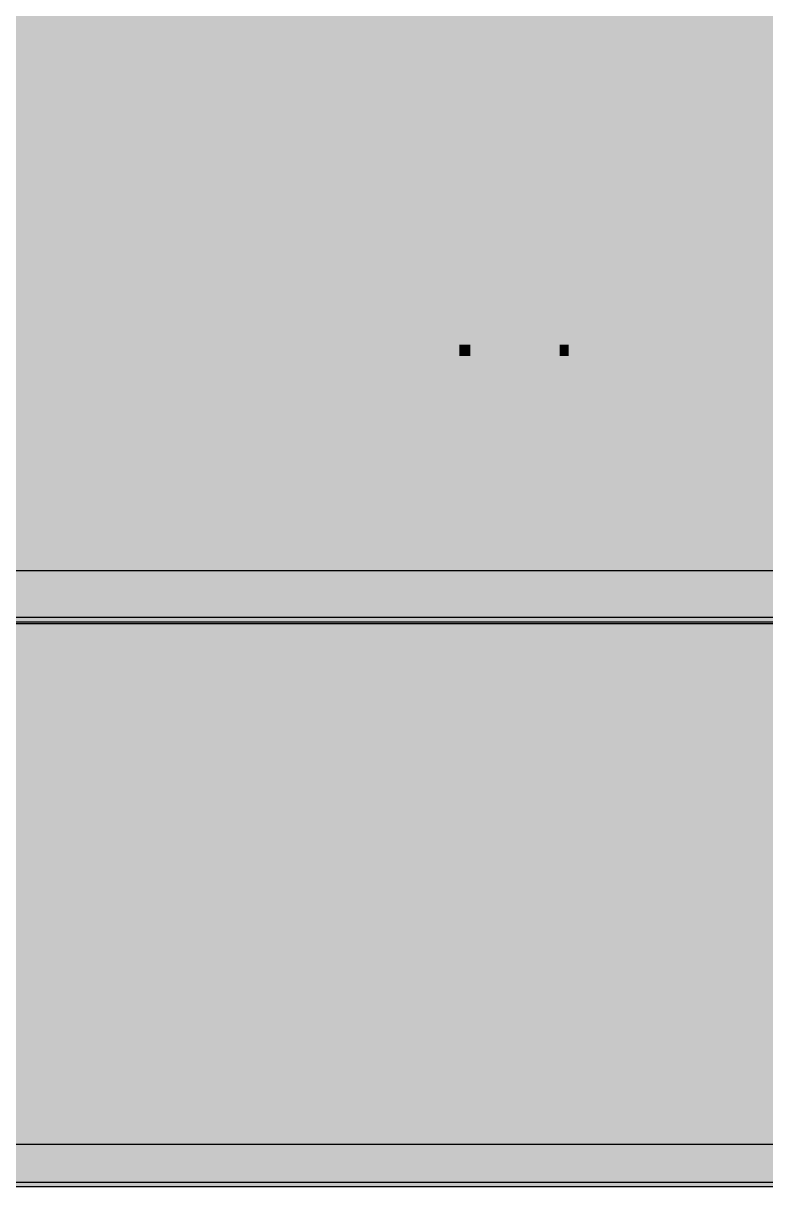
# Model space of a CAD drawing. Header units: millimetres. Extents: x 0 to 966, y -664 to 90.
# Drawn here: x 327.11 to 356.47, y -260 to -214.03 of the extents above; entities that cross this region are included whole.
import ezdxf

# ---------------------------------------------------------------- set-up
doc = ezdxf.new("R2010")
doc.units = ezdxf.units.MM
for name, color, linetype in [('HDL_BODY', 7, 'Continuous'), ('HDL_DETAIL', 7, 'Continuous'), ('HDL_PRINT', 7, 'Continuous')]:
    doc.layers.add(name, color=color, linetype=linetype)

# ---------------------------------------------------------------- blocks, each defined once
blk = doc.blocks.new('M_R8.10.1_FRONT')
at = {"layer": 'HDL_BODY', "true_color": 0x202126}
blk.add_hatch(color=250, dxfattribs=at).paths.add_polyline_path([(0, 0), (144, 0), (144, 90), (0, 90)])
at = {"layer": 'HDL_BODY', "true_color": 0x2a2a30}
blk.add_hatch(color=250, dxfattribs=at).paths.add_polyline_path([(0.4, 20.52), (143.6, 20.52), (143.6, 68.31), (0.4, 68.31)])
at = {"layer": 'HDL_BODY', "true_color": 0x23242a}
blk.add_hatch(color=250, dxfattribs=at).paths.add_polyline_path([(0.4, 0.5), (143.6, 0.5), (143.6, 19.8), (0.4, 19.8)])
at = {"layer": 'HDL_PRINT', "true_color": 0xdee1e9}
for points in [[(89.768, 32.825), (90.298, 34.942), (90.562, 34.942), (90.033, 32.825), (89.768, 32.825)], [(87.652, 32.825), (87.652, 34.853), (88.182, 34.853), (88.622, 33.531), (88.976, 34.853), (89.592, 34.853), (89.592, 32.825), (89.152, 32.825), (89.152, 34.412), (88.798, 32.825), (88.357, 32.825), (88.006, 34.412), (88.006, 32.825), (87.652, 32.825)], [(96.03, 32.825), (95.679, 32.825), (95.679, 34.323), (95.622, 34.268), (95.57, 34.219), (95.521, 34.176), (95.471, 34.14), (95.42, 34.111), (95.364, 34.088), (95.302, 34.071), (95.231, 34.061), (95.149, 34.058), (95.149, 34.412), (95.211, 34.416), (95.266, 34.427), (95.314, 34.444), (95.358, 34.467), (95.397, 34.493), (95.433, 34.523), (95.467, 34.555), (95.5, 34.588), (95.538, 34.626), (95.576, 34.664), (95.615, 34.702), (95.652, 34.739), (95.69, 34.777), (95.728, 34.815), (95.765, 34.853), (96.03, 34.853), (96.03, 32.825)], [(99.997, 32.825), (99.556, 32.825), (99.556, 34.323), (99.524, 34.268), (99.486, 34.219), (99.443, 34.176), (99.395, 34.14), (99.344, 34.111), (99.289, 34.088), (99.232, 34.071), (99.174, 34.061), (99.116, 34.058), (99.116, 34.412), (99.154, 34.417), (99.192, 34.432), (99.23, 34.453), (99.267, 34.481), (99.305, 34.514), (99.343, 34.55), (99.381, 34.588), (99.439, 34.621), (99.484, 34.655), (99.518, 34.688), (99.546, 34.721), (99.569, 34.754), (99.591, 34.787), (99.616, 34.82), (99.646, 34.853), (99.997, 34.853), (99.997, 32.825)], [(94.354, 33.266), (94.795, 33.266), (94.795, 32.825), (94.354, 32.825), (94.354, 33.266)], [(98.321, 33.266), (98.674, 33.266), (98.674, 32.825), (98.321, 32.825), (98.321, 33.266)], [(88.798, 31.676), (88.976, 31.676), (88.976, 30.618), (88.976, 30.548), (88.976, 30.487), (88.976, 30.433), (88.976, 30.386), (88.976, 30.343), (88.976, 30.303), (88.976, 30.264), (88.943, 30.202), (88.909, 30.149), (88.876, 30.103), (88.843, 30.066), (88.81, 30.037), (88.777, 30.016), (88.744, 30.003), (88.711, 29.999), (88.674, 29.971), (88.63, 29.949), (88.579, 29.934), (88.523, 29.923), (88.464, 29.917), (88.401, 29.914), (88.337, 29.913), (88.271, 29.913), (88.228, 29.913), (88.177, 29.915), (88.122, 29.919), (88.065, 29.929), (88.01, 29.944), (87.96, 29.967), (87.917, 29.999), (87.88, 30.004), (87.842, 30.019), (87.804, 30.041), (87.766, 30.07), (87.728, 30.103), (87.69, 30.14), (87.652, 30.178), (87.652, 30.24), (87.652, 30.296), (87.652, 30.348), (87.652, 30.398), (87.652, 30.448), (87.652, 30.5), (87.652, 30.556), (87.652, 30.618), (87.652, 31.676), (87.83, 31.676), (87.83, 30.618), (87.831, 30.575), (87.832, 30.525), (87.837, 30.47), (87.846, 30.413), (87.862, 30.358), (87.885, 30.307), (87.917, 30.264), (88.006, 30.178), (88.043, 30.145), (88.081, 30.121), (88.118, 30.105), (88.156, 30.095), (88.194, 30.09), (88.233, 30.089), (88.271, 30.088), (88.336, 30.089), (88.4, 30.09), (88.459, 30.093), (88.512, 30.1), (88.557, 30.11), (88.592, 30.126), (88.614, 30.148), (88.622, 30.178), (88.655, 30.214), (88.687, 30.258), (88.717, 30.309), (88.743, 30.365), (88.766, 30.425), (88.783, 30.488), (88.794, 30.553), (88.798, 30.618), (88.798, 31.676)], [(92.149, 30.088), (92.149, 29.913), (91.003, 29.913), (91.003, 29.922), (91.003, 29.949), (91.003, 29.988), (91.003, 30.036), (91.003, 30.088), (91.01, 30.095), (91.029, 30.115), (91.058, 30.144), (91.095, 30.18), (91.136, 30.221), (91.179, 30.264), (91.183, 30.298), (91.195, 30.331), (91.216, 30.364), (91.245, 30.398), (91.282, 30.431), (91.328, 30.464), (91.382, 30.497), (91.443, 30.529), (91.506, 30.591), (91.562, 30.646), (91.61, 30.695), (91.654, 30.739), (91.693, 30.778), (91.73, 30.815), (91.764, 30.85), (91.798, 30.884), (91.834, 30.958), (91.858, 31.01), (91.873, 31.048), (91.881, 31.079), (91.884, 31.11), (91.884, 31.149), (91.884, 31.186), (91.882, 31.223), (91.877, 31.261), (91.868, 31.298), (91.852, 31.336), (91.83, 31.373), (91.798, 31.411), (91.791, 31.448), (91.771, 31.473), (91.742, 31.489), (91.706, 31.497), (91.665, 31.499), (91.622, 31.5), (91.551, 31.5), (91.491, 31.498), (91.443, 31.493), (91.405, 31.483), (91.378, 31.467), (91.362, 31.444), (91.357, 31.411), (91.324, 31.373), (91.3, 31.336), (91.285, 31.298), (91.275, 31.261), (91.27, 31.223), (91.268, 31.186), (91.268, 31.149), (91.003, 31.149), (91.007, 31.21), (91.018, 31.265), (91.036, 31.313), (91.058, 31.357), (91.085, 31.396), (91.115, 31.432), (91.146, 31.466), (91.179, 31.5), (91.216, 31.533), (91.26, 31.565), (91.311, 31.595), (91.367, 31.621), (91.427, 31.644), (91.49, 31.661), (91.555, 31.672), (91.622, 31.676), (91.684, 31.672), (91.738, 31.661), (91.787, 31.644), (91.83, 31.621), (91.869, 31.595), (91.905, 31.565), (91.94, 31.533), (91.973, 31.5), (92.006, 31.466), (92.038, 31.432), (92.068, 31.396), (92.094, 31.357), (92.117, 31.313), (92.134, 31.265), (92.145, 31.21), (92.149, 31.149), (92.148, 31.141), (92.146, 31.122), (92.138, 31.093), (92.123, 31.056), (92.099, 31.014), (92.062, 30.97), (92.056, 30.927), (92.039, 30.886), (92.018, 30.85), (91.996, 30.821), (91.98, 30.801), (91.973, 30.794), (91.94, 30.761), (91.905, 30.726), (91.869, 30.69), (91.83, 30.651), (91.787, 30.608), (91.738, 30.559), (91.684, 30.505), (91.622, 30.443), (91.556, 30.405), (91.507, 30.368), (91.47, 30.335), (91.441, 30.306), (91.416, 30.284), (91.39, 30.269), (91.357, 30.264), (91.351, 30.227), (91.334, 30.2), (91.312, 30.177), (91.291, 30.154), (91.274, 30.126), (91.268, 30.088), (92.149, 30.088)], [(92.327, 30.353), (92.592, 30.353), (92.597, 30.315), (92.609, 30.277), (92.626, 30.24), (92.645, 30.202), (92.661, 30.164), (92.674, 30.126), (92.679, 30.088), (92.723, 30.088), (92.767, 30.088), (92.811, 30.088), (92.855, 30.088), (92.899, 30.088), (92.943, 30.088), (92.982, 30.089), (93.019, 30.09), (93.057, 30.095), (93.095, 30.105), (93.132, 30.121), (93.17, 30.145), (93.208, 30.178), (93.241, 30.215), (93.265, 30.252), (93.281, 30.29), (93.291, 30.328), (93.296, 30.366), (93.297, 30.404), (93.298, 30.443), (93.297, 30.513), (93.296, 30.574), (93.291, 30.627), (93.281, 30.674), (93.265, 30.716), (93.241, 30.756), (93.208, 30.794), (93.17, 30.827), (93.132, 30.851), (93.095, 30.867), (93.057, 30.876), (93.019, 30.881), (92.982, 30.883), (92.943, 30.884), (92.899, 30.883), (92.858, 30.88), (92.822, 30.872), (92.794, 30.857), (92.775, 30.832), (92.768, 30.794), (92.724, 30.794), (92.683, 30.791), (92.647, 30.783), (92.618, 30.768), (92.599, 30.742), (92.592, 30.705), (92.414, 30.705), (92.592, 31.676), (93.473, 31.676), (93.473, 31.411), (92.768, 31.411), (92.679, 30.97), (92.717, 31.003), (92.754, 31.027), (92.792, 31.043), (92.83, 31.052), (92.867, 31.057), (92.905, 31.059), (92.943, 31.059), (93.009, 31.055), (93.074, 31.044), (93.137, 31.026), (93.197, 31.004), (93.253, 30.977), (93.303, 30.947), (93.347, 30.916), (93.384, 30.884), (93.417, 30.85), (93.449, 30.815), (93.479, 30.778), (93.505, 30.739), (93.527, 30.695), (93.545, 30.646), (93.556, 30.591), (93.559, 30.529), (93.556, 30.463), (93.545, 30.399), (93.527, 30.336), (93.505, 30.276), (93.479, 30.221), (93.449, 30.17), (93.417, 30.126), (93.384, 30.088), (93.352, 30.036), (93.314, 29.995), (93.27, 29.965), (93.223, 29.943), (93.171, 29.928), (93.116, 29.919), (93.06, 29.915), (93.002, 29.913), (92.943, 29.913), (92.878, 29.913), (92.813, 29.914), (92.75, 29.917), (92.691, 29.923), (92.635, 29.934), (92.585, 29.949), (92.54, 29.971), (92.503, 29.999), (92.473, 30.033), (92.45, 30.067), (92.431, 30.104), (92.414, 30.144), (92.397, 30.188), (92.379, 30.236), (92.356, 30.291), (92.327, 30.353)], [(95.765, 29.913), (95.059, 31.676), (95.324, 31.676), (95.765, 30.353), (95.77, 30.315), (95.783, 30.277), (95.8, 30.24), (95.819, 30.202), (95.836, 30.164), (95.849, 30.126), (95.854, 30.088), (95.859, 30.126), (95.871, 30.164), (95.888, 30.202), (95.906, 30.24), (95.923, 30.277), (95.936, 30.315), (95.94, 30.353), (96.47, 31.676), (96.646, 31.676), (95.94, 29.913), (95.765, 29.913)], [(89.417, 29.913), (89.417, 30.794), (89.503, 30.794), (89.503, 30.705), (89.537, 30.738), (89.571, 30.77), (89.608, 30.801), (89.648, 30.828), (89.691, 30.851), (89.74, 30.868), (89.795, 30.879), (89.857, 30.884), (89.864, 30.877), (89.883, 30.86), (89.913, 30.839), (89.949, 30.817), (89.99, 30.801), (90.033, 30.794), (90.122, 30.705), (90.122, 30.618), (90.122, 30.608), (90.122, 30.581), (90.122, 30.542), (90.122, 30.494), (90.122, 30.443), (90.122, 29.913), (90.033, 29.913), (90.033, 30.443), (90.032, 30.486), (90.03, 30.527), (90.022, 30.563), (90.007, 30.592), (89.983, 30.611), (89.946, 30.618), (89.946, 30.705), (89.902, 30.705), (89.871, 30.705), (89.844, 30.705), (89.812, 30.705), (89.768, 30.705), (89.761, 30.704), (89.742, 30.702), (89.714, 30.694), (89.677, 30.679), (89.636, 30.655), (89.592, 30.618), (89.592, 30.608), (89.592, 30.581), (89.592, 30.542), (89.592, 30.494), (89.592, 30.443), (89.592, 29.913), (89.417, 29.913)], [(96.735, 30.529), (96.735, 30.794), (96.772, 30.827), (96.815, 30.859), (96.863, 30.889), (96.912, 30.916), (96.961, 30.938), (97.009, 30.955), (97.052, 30.966), (97.089, 30.97), (97.132, 30.97), (97.163, 30.97), (97.189, 30.97), (97.221, 30.97), (97.265, 30.97), (97.272, 30.933), (97.291, 30.909), (97.32, 30.894), (97.357, 30.887), (97.397, 30.884), (97.44, 30.884), (97.478, 30.846), (97.506, 30.821), (97.529, 30.805), (97.552, 30.797), (97.579, 30.795), (97.616, 30.794), (97.705, 30.794), (97.712, 30.795), (97.732, 30.797), (97.761, 30.805), (97.797, 30.821), (97.838, 30.846), (97.881, 30.884), (97.89, 30.884), (97.912, 30.889), (97.939, 30.902), (97.961, 30.928), (97.97, 30.97), (97.97, 30.705), (97.963, 30.668), (97.944, 30.644), (97.915, 30.629), (97.878, 30.622), (97.838, 30.619), (97.795, 30.618), (97.788, 30.612), (97.768, 30.595), (97.739, 30.574), (97.702, 30.552), (97.66, 30.536), (97.616, 30.529), (97.53, 30.618), (97.492, 30.619), (97.464, 30.622), (97.441, 30.629), (97.418, 30.644), (97.391, 30.668), (97.354, 30.705), (97.278, 30.705), (97.225, 30.705), (97.187, 30.705), (97.157, 30.705), (97.126, 30.705), (97.089, 30.705), (97.045, 30.705), (97.013, 30.705), (96.986, 30.705), (96.955, 30.705), (96.911, 30.705), (96.904, 30.698), (96.885, 30.679), (96.856, 30.65), (96.82, 30.614), (96.779, 30.573), (96.735, 30.529)], [(87.652, 28.676), (87.916, 28.676), (87.916, 26.912), (87.652, 26.912), (87.652, 28.676)], [(93.298, 26.912), (93.119, 26.912), (93.119, 28.324), (93.082, 28.286), (93.055, 28.258), (93.032, 28.235), (93.009, 28.213), (92.981, 28.185), (92.943, 28.147), (92.905, 28.142), (92.867, 28.13), (92.83, 28.112), (92.792, 28.094), (92.754, 28.076), (92.717, 28.064), (92.679, 28.059), (92.679, 28.236), (92.741, 28.269), (92.795, 28.302), (92.844, 28.335), (92.888, 28.368), (92.928, 28.401), (92.964, 28.434), (92.999, 28.467), (93.033, 28.5), (93.069, 28.538), (93.097, 28.566), (93.119, 28.588), (93.142, 28.611), (93.17, 28.639), (93.208, 28.677), (93.298, 28.677), (93.298, 26.912)], [(91.179, 26.912), (91.622, 27.618), (91.179, 28.236), (91.443, 28.236), (91.708, 27.883), (91.709, 27.873), (91.714, 27.851), (91.728, 27.825), (91.754, 27.803), (91.798, 27.794), (91.798, 27.803), (91.803, 27.825), (91.816, 27.851), (91.842, 27.873), (91.884, 27.883), (92.062, 28.236), (92.327, 28.236), (91.884, 27.618), (92.327, 26.912), (92.062, 26.912), (91.798, 27.353), (91.798, 27.441), (91.443, 26.912), (91.179, 26.912)], [(88.271, 26.912), (88.271, 27.883), (88.446, 27.883), (88.446, 27.706), (88.485, 27.744), (88.522, 27.78), (88.56, 27.813), (88.598, 27.841), (88.635, 27.863), (88.673, 27.877), (88.711, 27.883), (88.763, 27.883), (88.81, 27.883), (88.85, 27.883), (88.877, 27.883), (88.887, 27.883), (88.976, 27.794), (88.983, 27.757), (88.999, 27.729), (89.019, 27.706), (89.04, 27.683), (89.056, 27.655), (89.063, 27.618), (89.063, 27.529), (89.063, 26.912), (88.887, 26.912), (88.887, 27.529), (88.887, 27.618), (88.886, 27.661), (88.881, 27.687), (88.868, 27.7), (88.841, 27.705), (88.798, 27.706), (88.711, 27.706), (88.667, 27.706), (88.636, 27.706), (88.609, 27.706), (88.579, 27.706), (88.536, 27.706), (88.503, 27.668), (88.479, 27.63), (88.463, 27.593), (88.453, 27.555), (88.449, 27.517), (88.447, 27.479), (88.446, 27.441), (88.446, 26.912), (88.271, 26.912)]]:
    blk.add_hatch(color=254, dxfattribs=at).paths.add_polyline_path(points)
h = blk.add_hatch(color=254, dxfattribs=at)
h.paths.add_polyline_path([(90.738, 32.825), (90.738, 34.853), (91.622, 34.853), (91.688, 34.853), (91.752, 34.853), (91.815, 34.853), (91.875, 34.853), (91.93, 34.853), (91.981, 34.853), (92.025, 34.853), (92.062, 34.853), (92.1, 34.815), (92.137, 34.777), (92.175, 34.739), (92.213, 34.702), (92.251, 34.664), (92.289, 34.626), (92.327, 34.588), (92.332, 34.55), (92.344, 34.512), (92.361, 34.474), (92.38, 34.437), (92.397, 34.399), (92.409, 34.361), (92.414, 34.323), (92.41, 34.261), (92.399, 34.206), (92.382, 34.157), (92.359, 34.114), (92.333, 34.074), (92.303, 34.038), (92.271, 34.004), (92.238, 33.972), (92.205, 33.912), (92.17, 33.867), (92.134, 33.832), (92.094, 33.805), (92.051, 33.781), (92.002, 33.759), (91.947, 33.735), (91.884, 33.707), (91.928, 33.7), (91.97, 33.683), (92.007, 33.662), (92.036, 33.64), (92.055, 33.624), (92.062, 33.617), (92.095, 33.585), (92.128, 33.551), (92.161, 33.514), (92.194, 33.475), (92.227, 33.431), (92.26, 33.383), (92.294, 33.328), (92.327, 33.266), (92.592, 32.825), (92.062, 32.825), (91.798, 33.266), (91.764, 33.328), (91.731, 33.383), (91.698, 33.431), (91.665, 33.475), (91.632, 33.514), (91.599, 33.551), (91.566, 33.585), (91.533, 33.617), (91.532, 33.627), (91.527, 33.649), (91.513, 33.675), (91.487, 33.697), (91.443, 33.707), (91.434, 33.707), (91.407, 33.707), (91.368, 33.707), (91.32, 33.707), (91.268, 33.707), (91.179, 33.707), (91.179, 32.825), (90.738, 32.825)])
h.paths.add_polyline_path([(91.179, 34.058), (91.443, 34.058), (91.519, 34.058), (91.592, 34.058), (91.658, 34.058), (91.714, 34.058), (91.759, 34.058), (91.787, 34.058), (91.798, 34.058), (91.834, 34.058), (91.862, 34.061), (91.884, 34.069), (91.907, 34.084), (91.935, 34.11), (91.973, 34.147), (91.973, 34.157), (91.973, 34.184), (91.973, 34.224), (91.973, 34.272), (91.973, 34.323), (91.972, 34.332), (91.967, 34.355), (91.954, 34.381), (91.927, 34.403), (91.884, 34.412), (91.883, 34.455), (91.878, 34.48), (91.865, 34.493), (91.84, 34.498), (91.798, 34.499), (91.759, 34.499), (91.72, 34.499), (91.677, 34.499), (91.63, 34.499), (91.576, 34.499), (91.515, 34.499), (91.443, 34.499), (91.179, 34.499), (91.179, 34.058)])
h = blk.add_hatch(color=254, dxfattribs=at)
h.paths.add_polyline_path([(93.033, 33.972), (92.995, 33.977), (92.958, 33.991), (92.925, 34.013), (92.896, 34.041), (92.874, 34.073), (92.859, 34.109), (92.854, 34.147), (92.818, 34.185), (92.793, 34.213), (92.779, 34.236), (92.771, 34.259), (92.768, 34.286), (92.768, 34.323), (92.768, 34.379), (92.77, 34.429), (92.774, 34.476), (92.783, 34.521), (92.798, 34.566), (92.82, 34.61), (92.85, 34.658), (92.891, 34.708), (92.943, 34.764), (92.977, 34.793), (93.013, 34.815), (93.052, 34.831), (93.098, 34.842), (93.152, 34.848), (93.216, 34.852), (93.293, 34.853), (93.384, 34.853), (93.446, 34.853), (93.502, 34.852), (93.554, 34.848), (93.604, 34.842), (93.654, 34.831), (93.706, 34.815), (93.762, 34.793), (93.824, 34.764), (93.854, 34.702), (93.876, 34.645), (93.892, 34.593), (93.902, 34.543), (93.909, 34.493), (93.912, 34.441), (93.913, 34.385), (93.914, 34.323), (93.914, 34.272), (93.914, 34.224), (93.914, 34.184), (93.914, 34.157), (93.914, 34.147), (93.876, 34.109), (93.838, 34.073), (93.8, 34.041), (93.762, 34.013), (93.725, 33.991), (93.687, 33.977), (93.649, 33.972), (93.719, 33.934), (93.778, 33.897), (93.827, 33.864), (93.865, 33.835), (93.892, 33.813), (93.908, 33.798), (93.914, 33.793), (93.947, 33.751), (93.97, 33.701), (93.986, 33.647), (93.996, 33.59), (94.001, 33.535), (94.003, 33.485), (94.003, 33.442), (94.003, 33.383), (94.001, 33.325), (93.996, 33.268), (93.987, 33.214), (93.972, 33.162), (93.95, 33.114), (93.919, 33.071), (93.878, 33.033), (93.824, 33.001), (93.788, 32.968), (93.744, 32.936), (93.693, 32.906), (93.638, 32.879), (93.578, 32.857), (93.515, 32.84), (93.45, 32.829), (93.384, 32.825), (93.318, 32.829), (93.254, 32.84), (93.191, 32.857), (93.131, 32.879), (93.076, 32.906), (93.025, 32.936), (92.981, 32.968), (92.943, 33.001), (92.888, 33.033), (92.839, 33.071), (92.797, 33.114), (92.761, 33.162), (92.731, 33.214), (92.708, 33.268), (92.692, 33.325), (92.682, 33.383), (92.679, 33.442), (92.683, 33.48), (92.696, 33.518), (92.714, 33.555), (92.733, 33.593), (92.75, 33.631), (92.763, 33.668), (92.768, 33.707), (92.805, 33.744), (92.842, 33.781), (92.88, 33.819), (92.918, 33.857), (92.956, 33.895), (92.994, 33.933), (93.033, 33.972)])
h.paths.add_polyline_path([(93.119, 33.442), (93.119, 33.389), (93.119, 33.341), (93.119, 33.302), (93.119, 33.276), (93.119, 33.266), (93.157, 33.233), (93.195, 33.209), (93.234, 33.193), (93.272, 33.184), (93.309, 33.179), (93.347, 33.177), (93.384, 33.177), (93.422, 33.177), (93.45, 33.18), (93.473, 33.188), (93.495, 33.203), (93.523, 33.228), (93.559, 33.266), (93.597, 33.273), (93.622, 33.292), (93.638, 33.32), (93.645, 33.356), (93.648, 33.398), (93.649, 33.442), (93.649, 33.48), (93.647, 33.518), (93.642, 33.555), (93.632, 33.593), (93.616, 33.631), (93.593, 33.668), (93.559, 33.707), (93.523, 33.743), (93.495, 33.767), (93.473, 33.782), (93.45, 33.79), (93.422, 33.793), (93.384, 33.793), (93.347, 33.788), (93.309, 33.776), (93.272, 33.759), (93.234, 33.741), (93.195, 33.724), (93.157, 33.711), (93.119, 33.707), (93.119, 33.662), (93.119, 33.618), (93.119, 33.574), (93.119, 33.53), (93.119, 33.486), (93.119, 33.442)])
h.paths.add_polyline_path([(93.119, 34.323), (93.119, 34.286), (93.122, 34.259), (93.13, 34.236), (93.145, 34.213), (93.171, 34.185), (93.208, 34.147), (93.215, 34.141), (93.235, 34.124), (93.264, 34.103), (93.3, 34.081), (93.341, 34.065), (93.384, 34.058), (93.391, 34.065), (93.41, 34.081), (93.439, 34.103), (93.476, 34.124), (93.517, 34.141), (93.559, 34.147), (93.559, 34.192), (93.559, 34.223), (93.559, 34.25), (93.559, 34.28), (93.559, 34.323), (93.559, 34.376), (93.559, 34.423), (93.559, 34.463), (93.559, 34.489), (93.559, 34.499), (93.517, 34.536), (93.476, 34.562), (93.439, 34.577), (93.41, 34.585), (93.391, 34.588), (93.384, 34.588), (93.341, 34.588), (93.3, 34.585), (93.264, 34.577), (93.235, 34.562), (93.215, 34.536), (93.208, 34.499), (93.171, 34.492), (93.145, 34.473), (93.13, 34.444), (93.122, 34.408), (93.119, 34.367), (93.119, 34.323)])
h = blk.add_hatch(color=254, dxfattribs=at)
h.paths.add_polyline_path([(97.265, 34.853), (97.33, 34.849), (97.395, 34.838), (97.458, 34.82), (97.517, 34.798), (97.573, 34.771), (97.623, 34.741), (97.668, 34.71), (97.705, 34.677), (97.729, 34.627), (97.753, 34.572), (97.776, 34.512), (97.797, 34.449), (97.817, 34.381), (97.835, 34.309), (97.851, 34.233), (97.863, 34.152), (97.873, 34.067), (97.879, 33.977), (97.881, 33.882), (97.879, 33.766), (97.873, 33.659), (97.863, 33.559), (97.851, 33.467), (97.835, 33.382), (97.817, 33.304), (97.797, 33.232), (97.776, 33.166), (97.753, 33.106), (97.729, 33.051), (97.705, 33.001), (97.668, 32.968), (97.623, 32.936), (97.573, 32.906), (97.517, 32.879), (97.458, 32.857), (97.395, 32.84), (97.33, 32.829), (97.265, 32.825), (97.206, 32.828), (97.147, 32.838), (97.088, 32.854), (97.029, 32.877), (96.97, 32.906), (96.911, 32.941), (96.852, 32.983), (96.794, 33.032), (96.735, 33.087), (96.711, 33.116), (96.687, 33.153), (96.664, 33.199), (96.643, 33.254), (96.623, 33.318), (96.605, 33.39), (96.59, 33.471), (96.577, 33.561), (96.568, 33.659), (96.562, 33.766), (96.559, 33.882), (96.562, 33.977), (96.568, 34.067), (96.579, 34.152), (96.594, 34.233), (96.614, 34.309), (96.637, 34.381), (96.666, 34.449), (96.699, 34.512), (96.736, 34.572), (96.778, 34.627), (96.824, 34.677), (96.861, 34.71), (96.905, 34.741), (96.955, 34.771), (97.011, 34.798), (97.071, 34.82), (97.134, 34.838), (97.199, 34.849), (97.265, 34.853)])
h.paths.add_polyline_path([(97.265, 34.588), (97.227, 34.581), (97.199, 34.565), (97.176, 34.543), (97.153, 34.522), (97.126, 34.505), (97.089, 34.499), (97.089, 34.492), (97.086, 34.473), (97.078, 34.444), (97.063, 34.408), (97.038, 34.367), (97, 34.323), (97, 34.287), (97, 34.242), (97, 34.192), (97, 34.136), (97, 34.076), (97, 34.013), (97, 33.948), (97, 33.882), (97, 33.797), (97, 33.719), (97, 33.647), (97, 33.582), (97, 33.523), (97, 33.47), (97, 33.425), (97, 33.385), (97, 33.352), (97.038, 33.315), (97.063, 33.288), (97.078, 33.265), (97.086, 33.243), (97.089, 33.215), (97.089, 33.177), (97.132, 33.177), (97.163, 33.177), (97.189, 33.177), (97.221, 33.177), (97.265, 33.177), (97.354, 33.177), (97.39, 33.215), (97.415, 33.243), (97.43, 33.265), (97.437, 33.288), (97.44, 33.315), (97.44, 33.352), (97.443, 33.385), (97.452, 33.425), (97.464, 33.47), (97.478, 33.523), (97.492, 33.582), (97.507, 33.647), (97.518, 33.719), (97.527, 33.797), (97.53, 33.882), (97.529, 33.948), (97.528, 34.013), (97.525, 34.076), (97.519, 34.136), (97.508, 34.192), (97.492, 34.242), (97.47, 34.287), (97.44, 34.323), (97.44, 34.367), (97.437, 34.408), (97.43, 34.444), (97.415, 34.473), (97.39, 34.492), (97.354, 34.499), (97.265, 34.588)])
h = blk.add_hatch(color=254, dxfattribs=at)
h.paths.add_polyline_path([(93.824, 30.794), (93.824, 30.86), (93.824, 30.925), (93.824, 30.988), (93.824, 31.048), (93.824, 31.104), (93.824, 31.154), (93.824, 31.198), (93.824, 31.235), (93.858, 31.297), (93.891, 31.352), (93.925, 31.401), (93.958, 31.444), (93.991, 31.484), (94.024, 31.521), (94.057, 31.556), (94.089, 31.589), (94.127, 31.621), (94.165, 31.644), (94.203, 31.66), (94.24, 31.669), (94.278, 31.674), (94.316, 31.675), (94.354, 31.676), (94.392, 31.675), (94.43, 31.674), (94.468, 31.669), (94.505, 31.66), (94.543, 31.644), (94.581, 31.621), (94.619, 31.589), (94.652, 31.584), (94.678, 31.569), (94.698, 31.547), (94.717, 31.518), (94.738, 31.485), (94.762, 31.449), (94.795, 31.411), (94.8, 31.405), (94.812, 31.389), (94.83, 31.363), (94.849, 31.325), (94.866, 31.277), (94.879, 31.218), (94.884, 31.149), (94.917, 31.11), (94.941, 31.07), (94.956, 31.027), (94.966, 30.979), (94.971, 30.926), (94.973, 30.864), (94.973, 30.794), (94.97, 30.709), (94.962, 30.631), (94.95, 30.559), (94.936, 30.493), (94.921, 30.435), (94.907, 30.382), (94.895, 30.336), (94.887, 30.297), (94.884, 30.264), (94.851, 30.227), (94.825, 30.189), (94.804, 30.152), (94.786, 30.114), (94.765, 30.076), (94.74, 30.037), (94.708, 29.999), (94.67, 29.967), (94.63, 29.944), (94.587, 29.929), (94.539, 29.919), (94.486, 29.915), (94.424, 29.913), (94.354, 29.913), (94.292, 29.913), (94.237, 29.915), (94.189, 29.922), (94.145, 29.935), (94.106, 29.956), (94.07, 29.987), (94.036, 30.03), (94.003, 30.088), (93.959, 30.117), (93.922, 30.154), (93.893, 30.199), (93.87, 30.251), (93.853, 30.311), (93.841, 30.377), (93.833, 30.449), (93.828, 30.528), (93.825, 30.612), (93.824, 30.701), (93.824, 30.794)])
h.paths.add_polyline_path([(94.003, 30.794), (94.006, 30.683), (94.014, 30.585), (94.025, 30.497), (94.039, 30.421), (94.053, 30.355), (94.067, 30.298), (94.078, 30.25), (94.086, 30.21), (94.089, 30.178), (94.127, 30.145), (94.165, 30.121), (94.203, 30.105), (94.24, 30.095), (94.278, 30.09), (94.316, 30.089), (94.354, 30.088), (94.392, 30.089), (94.43, 30.09), (94.468, 30.095), (94.505, 30.105), (94.543, 30.121), (94.581, 30.145), (94.619, 30.178), (94.643, 30.206), (94.663, 30.241), (94.678, 30.283), (94.689, 30.331), (94.697, 30.387), (94.703, 30.45), (94.706, 30.522), (94.708, 30.603), (94.708, 30.694), (94.708, 30.794), (94.708, 30.879), (94.707, 30.958), (94.705, 31.03), (94.7, 31.095), (94.693, 31.154), (94.682, 31.206), (94.666, 31.252), (94.646, 31.291), (94.619, 31.324), (94.581, 31.361), (94.543, 31.397), (94.505, 31.43), (94.468, 31.458), (94.43, 31.48), (94.392, 31.495), (94.354, 31.5), (94.316, 31.495), (94.278, 31.48), (94.24, 31.458), (94.203, 31.43), (94.165, 31.397), (94.127, 31.361), (94.089, 31.324), (94.086, 31.291), (94.078, 31.252), (94.067, 31.206), (94.053, 31.154), (94.039, 31.095), (94.025, 31.03), (94.014, 30.958), (94.006, 30.879), (94.003, 30.794)])
h = blk.add_hatch(color=254, dxfattribs=at)
h.paths.add_polyline_path([(90.473, 30.97), (90.473, 31.149), (90.652, 31.149), (90.652, 30.97), (90.473, 30.97)])
h.paths.add_polyline_path([(90.473, 29.913), (90.473, 30.178), (90.652, 30.178), (90.652, 29.913), (90.473, 29.913)])
h = blk.add_hatch(color=254, dxfattribs=at)
h.paths.add_polyline_path([(90.211, 27.883), (90.173, 27.888), (90.137, 27.902), (90.104, 27.924), (90.075, 27.952), (90.053, 27.985), (90.038, 28.021), (90.033, 28.059), (90.026, 28.066), (90.01, 28.085), (89.99, 28.114), (89.969, 28.15), (89.953, 28.192), (89.946, 28.236), (89.95, 28.298), (89.961, 28.353), (89.978, 28.401), (90.001, 28.445), (90.027, 28.484), (90.057, 28.521), (90.089, 28.555), (90.122, 28.588), (90.16, 28.621), (90.2, 28.644), (90.242, 28.66), (90.289, 28.67), (90.342, 28.674), (90.403, 28.676), (90.473, 28.677), (90.544, 28.676), (90.606, 28.674), (90.659, 28.67), (90.707, 28.66), (90.749, 28.644), (90.789, 28.621), (90.827, 28.588), (90.861, 28.555), (90.892, 28.521), (90.922, 28.484), (90.949, 28.445), (90.971, 28.401), (90.988, 28.353), (90.999, 28.298), (91.003, 28.236), (91.003, 28.192), (91, 28.15), (90.992, 28.114), (90.977, 28.085), (90.953, 28.066), (90.917, 28.059), (90.911, 28.021), (90.897, 27.985), (90.874, 27.952), (90.846, 27.924), (90.813, 27.902), (90.776, 27.888), (90.738, 27.883), (90.776, 27.877), (90.815, 27.863), (90.853, 27.841), (90.891, 27.813), (90.928, 27.78), (90.966, 27.744), (91.003, 27.706), (91.008, 27.668), (91.021, 27.63), (91.038, 27.593), (91.057, 27.555), (91.075, 27.517), (91.087, 27.479), (91.092, 27.441), (91.088, 27.379), (91.077, 27.324), (91.059, 27.275), (91.037, 27.232), (91.01, 27.192), (90.981, 27.156), (90.949, 27.122), (90.917, 27.088), (90.879, 27.055), (90.835, 27.024), (90.784, 26.994), (90.728, 26.967), (90.668, 26.944), (90.605, 26.927), (90.54, 26.916), (90.473, 26.912), (90.408, 26.916), (90.343, 26.927), (90.28, 26.944), (90.221, 26.967), (90.165, 26.994), (90.115, 27.024), (90.07, 27.055), (90.033, 27.088), (90, 27.122), (89.969, 27.156), (89.939, 27.192), (89.913, 27.232), (89.89, 27.275), (89.872, 27.324), (89.861, 27.379), (89.857, 27.441), (89.862, 27.479), (89.875, 27.517), (89.892, 27.555), (89.911, 27.593), (89.929, 27.63), (89.941, 27.668), (89.946, 27.706), (89.984, 27.744), (90.021, 27.78), (90.059, 27.813), (90.097, 27.841), (90.135, 27.863), (90.173, 27.877), (90.211, 27.883)])
h.paths.add_polyline_path([(90.122, 27.441), (90.122, 27.398), (90.122, 27.367), (90.122, 27.34), (90.122, 27.309), (90.122, 27.265), (90.16, 27.227), (90.188, 27.199), (90.211, 27.177), (90.234, 27.154), (90.261, 27.126), (90.298, 27.088), (90.342, 27.088), (90.373, 27.088), (90.4, 27.088), (90.43, 27.088), (90.473, 27.088), (90.511, 27.089), (90.55, 27.09), (90.588, 27.095), (90.626, 27.105), (90.663, 27.121), (90.701, 27.144), (90.738, 27.177), (90.771, 27.214), (90.795, 27.252), (90.811, 27.29), (90.82, 27.328), (90.825, 27.366), (90.827, 27.404), (90.827, 27.441), (90.827, 27.479), (90.825, 27.517), (90.82, 27.555), (90.811, 27.593), (90.795, 27.63), (90.771, 27.668), (90.738, 27.706), (90.701, 27.739), (90.663, 27.762), (90.626, 27.778), (90.588, 27.787), (90.55, 27.792), (90.511, 27.794), (90.473, 27.794), (90.436, 27.794), (90.399, 27.792), (90.361, 27.787), (90.323, 27.778), (90.286, 27.762), (90.248, 27.739), (90.211, 27.706), (90.178, 27.668), (90.155, 27.63), (90.139, 27.593), (90.129, 27.555), (90.124, 27.517), (90.122, 27.479), (90.122, 27.441)])
h.paths.add_polyline_path([(90.211, 28.236), (90.212, 28.198), (90.215, 28.17), (90.222, 28.147), (90.237, 28.124), (90.261, 28.096), (90.298, 28.059), (90.305, 28.022), (90.324, 27.997), (90.353, 27.982), (90.389, 27.974), (90.43, 27.971), (90.473, 27.971), (90.517, 27.971), (90.559, 27.974), (90.596, 27.982), (90.625, 27.997), (90.645, 28.022), (90.652, 28.059), (90.688, 28.096), (90.713, 28.124), (90.727, 28.147), (90.735, 28.17), (90.738, 28.198), (90.738, 28.236), (90.738, 28.279), (90.735, 28.32), (90.727, 28.357), (90.713, 28.386), (90.688, 28.405), (90.652, 28.412), (90.645, 28.449), (90.625, 28.474), (90.596, 28.489), (90.559, 28.497), (90.517, 28.5), (90.473, 28.5), (90.43, 28.5), (90.389, 28.497), (90.353, 28.489), (90.324, 28.474), (90.305, 28.449), (90.298, 28.412), (90.261, 28.405), (90.237, 28.386), (90.222, 28.357), (90.215, 28.32), (90.212, 28.279), (90.211, 28.236)])
h = blk.add_hatch(color=254, dxfattribs=at)
h.paths.add_polyline_path([(93.914, 27.794), (93.914, 27.853), (93.914, 27.912), (93.914, 27.971), (93.914, 28.029), (93.914, 28.088), (93.914, 28.147), (93.914, 28.206), (93.914, 28.265), (93.914, 28.324), (93.952, 28.361), (93.99, 28.399), (94.027, 28.437), (94.065, 28.475), (94.103, 28.513), (94.14, 28.551), (94.179, 28.588), (94.189, 28.621), (94.215, 28.644), (94.255, 28.66), (94.302, 28.67), (94.352, 28.674), (94.401, 28.676), (94.443, 28.677), (94.487, 28.677), (94.531, 28.677), (94.575, 28.677), (94.619, 28.677), (94.664, 28.677), (94.708, 28.677), (94.745, 28.639), (94.772, 28.611), (94.795, 28.588), (94.818, 28.566), (94.846, 28.538), (94.884, 28.5), (94.889, 28.462), (94.902, 28.425), (94.919, 28.387), (94.938, 28.349), (94.955, 28.311), (94.968, 28.273), (94.973, 28.236), (94.977, 28.198), (94.987, 28.154), (95, 28.104), (95.016, 28.048), (95.032, 27.988), (95.046, 27.925), (95.056, 27.86), (95.059, 27.794), (95.057, 27.735), (95.049, 27.677), (95.037, 27.618), (95.023, 27.559), (95.009, 27.5), (94.996, 27.441), (94.984, 27.383), (94.976, 27.324), (94.973, 27.265), (94.94, 27.227), (94.914, 27.189), (94.894, 27.151), (94.874, 27.114), (94.853, 27.076), (94.828, 27.038), (94.795, 27), (94.757, 26.967), (94.718, 26.944), (94.675, 26.928), (94.628, 26.919), (94.575, 26.914), (94.514, 26.912), (94.443, 26.912), (94.381, 26.916), (94.325, 26.927), (94.276, 26.944), (94.233, 26.967), (94.193, 26.994), (94.157, 27.024), (94.123, 27.055), (94.089, 27.088), (94.042, 27.142), (94.004, 27.196), (93.974, 27.252), (93.952, 27.311), (93.936, 27.375), (93.925, 27.444), (93.918, 27.519), (93.915, 27.602), (93.914, 27.693), (93.914, 27.794)])
h.paths.add_polyline_path([(94.089, 27.794), (94.092, 27.709), (94.101, 27.631), (94.112, 27.559), (94.126, 27.494), (94.141, 27.435), (94.155, 27.383), (94.167, 27.337), (94.175, 27.298), (94.179, 27.265), (94.216, 27.2), (94.253, 27.153), (94.291, 27.121), (94.329, 27.102), (94.367, 27.093), (94.405, 27.089), (94.443, 27.088), (94.481, 27.089), (94.518, 27.093), (94.556, 27.102), (94.594, 27.121), (94.632, 27.153), (94.67, 27.2), (94.708, 27.265), (94.734, 27.298), (94.754, 27.337), (94.769, 27.383), (94.78, 27.435), (94.787, 27.494), (94.791, 27.559), (94.794, 27.631), (94.794, 27.709), (94.795, 27.794), (94.795, 27.873), (94.794, 27.952), (94.792, 28.028), (94.789, 28.101), (94.784, 28.169), (94.776, 28.233), (94.765, 28.29), (94.75, 28.339), (94.732, 28.38), (94.708, 28.412), (94.67, 28.445), (94.632, 28.468), (94.594, 28.484), (94.556, 28.493), (94.518, 28.498), (94.481, 28.5), (94.443, 28.5), (94.405, 28.5), (94.367, 28.498), (94.329, 28.493), (94.291, 28.484), (94.253, 28.468), (94.216, 28.445), (94.179, 28.412), (94.175, 28.376), (94.167, 28.329), (94.155, 28.271), (94.141, 28.205), (94.126, 28.132), (94.112, 28.052), (94.101, 27.969), (94.092, 27.882), (94.089, 27.794)])
h = blk.add_hatch(color=254, dxfattribs=at)
h.paths.add_polyline_path([(95.149, 26.912), (95.765, 28.677), (96.03, 28.677), (96.735, 26.912), (96.47, 26.912), (96.295, 27.441), (95.589, 27.441), (95.414, 26.912), (95.149, 26.912)])
h.paths.add_polyline_path([(95.679, 27.618), (96.205, 27.618), (96.03, 28.147), (96.025, 28.218), (96.012, 28.279), (95.995, 28.332), (95.976, 28.38), (95.958, 28.422), (95.945, 28.462), (95.94, 28.5), (95.936, 28.462), (95.923, 28.422), (95.906, 28.38), (95.888, 28.332), (95.871, 28.279), (95.859, 28.218), (95.854, 28.147), (95.679, 27.618)])
h = blk.add_hatch(color=254, dxfattribs=at)
h.paths.add_polyline_path([(89.327, 27.971), (89.327, 28.236), (89.592, 28.236), (89.592, 27.971), (89.327, 27.971)])
h.paths.add_polyline_path([(89.327, 26.912), (89.327, 27.177), (89.592, 27.177), (89.592, 26.912), (89.327, 26.912)])
at = {"layer": 'HDL_DETAIL', "color": 251, "true_color": 0x52555c}
for points in [[(0, 90), (144, 90), (144, 0), (0, 0), (0, 90)], [(0, 67.766), (144, 67.766), (144, 22.235), (0, 22.235), (0, 67.766)], [(78.042, 0), (78.042, 0)], [(78.042, 0), (78.042, 0)], [(78.042, 0), (78.042, 0)], [(78.042, 0), (78.042, 0)], [(78.042, 0), (78.042, 0)], [(78.042, 0), (78.042, 0)], [(78.042, 0), (78.042, 0)], [(78.042, 0), (78.042, 0)], [(78.042, 0), (78.042, 0)], [(78.042, 0), (78.042, 0)], [(78.042, 0), (78.042, 0)], [(78.042, 0), (78.042, 0)], [(78.042, 0), (78.042, 0)], [(78.042, 0), (78.042, 0)], [(78.042, 0), (78.042, 0)], [(78.042, 0), (78.042, 0)], [(78.042, 0), (78.042, 0)], [(78.042, 0), (78.042, 0)], [(78.042, 0), (78.042, 0)], [(78.042, 0), (78.042, 0)], [(78.042, 0), (78.042, 0)]]:
    blk.add_lwpolyline(points, close=True, dxfattribs=at)
for points in [[(0.264, 24.353), (143.032, 24.353)], [(0.264, 24.353), (143.032, 24.353)], [(0.264, 24.353), (143.032, 24.353)], [(0.264, 24.353), (143.032, 24.353)], [(0.264, 24.353), (143.032, 24.353)], [(0.264, 24.353), (143.032, 24.353)], [(0.264, 24.353), (143.032, 24.353)], [(0.264, 24.353), (143.032, 24.353)], [(0.264, 24.353), (143.032, 24.353)], [(0.264, 24.353), (143.032, 24.353)], [(0.264, 24.353), (143.032, 24.353)], [(0.264, 24.353), (143.032, 24.353)], [(0.264, 24.353), (143.032, 24.353)], [(0.264, 24.353), (143.032, 24.353)], [(0.264, 24.353), (143.032, 24.353)], [(0.264, 24.353), (143.032, 24.353)], [(0.264, 24.353), (143.032, 24.353)], [(0.264, 24.353), (143.032, 24.353)], [(0.264, 24.353), (143.032, 24.353)], [(0.264, 24.353), (143.032, 24.353)], [(0.264, 24.353), (143.032, 24.353)], [(0, 22.324), (143.208, 22.324)], [(0, 22.324), (143.208, 22.324)], [(0, 22.324), (143.208, 22.324)], [(0, 22.324), (143.208, 22.324)], [(0, 22.324), (143.208, 22.324)], [(0, 22.324), (143.208, 22.324)], [(0, 22.324), (143.208, 22.324)], [(0, 22.324), (143.208, 22.324)], [(0, 22.324), (143.208, 22.324)], [(0, 22.324), (143.208, 22.324)], [(0, 22.324), (143.208, 22.324)], [(0, 22.324), (143.208, 22.324)], [(0, 22.324), (143.208, 22.324)], [(0, 22.324), (143.208, 22.324)], [(0, 22.324), (143.208, 22.324)], [(0, 22.324), (143.208, 22.324)], [(0, 22.324), (143.208, 22.324)], [(0, 22.324), (143.208, 22.324)], [(0, 22.324), (143.208, 22.324)], [(0, 22.324), (143.208, 22.324)], [(0, 22.324), (143.208, 22.324)], [(0.264, 22.5), (143.032, 22.5)], [(0.264, 22.5), (143.032, 22.5)], [(0.264, 22.5), (143.032, 22.5)], [(0.264, 22.5), (143.032, 22.5)], [(0.264, 22.5), (143.032, 22.5)], [(0.264, 22.5), (143.032, 22.5)], [(0.264, 22.5), (143.032, 22.5)], [(0.264, 22.5), (143.032, 22.5)], [(0.264, 22.5), (143.032, 22.5)], [(0.264, 22.5), (143.032, 22.5)], [(0.264, 22.5), (143.032, 22.5)], [(0.264, 22.5), (143.032, 22.5)], [(0.264, 22.5), (143.032, 22.5)], [(0.264, 22.5), (143.032, 22.5)], [(0.264, 22.5), (143.032, 22.5)], [(0.264, 22.5), (143.032, 22.5)], [(0.264, 22.5), (143.032, 22.5)], [(0.264, 22.5), (143.032, 22.5)], [(0.264, 22.5), (143.032, 22.5)], [(0.264, 22.5), (143.032, 22.5)], [(0.264, 22.5), (143.032, 22.5)], [(0, 1.676), (127.336, 1.676)], [(0, 1.676), (127.336, 1.676)], [(0, 1.676), (127.336, 1.676)], [(0, 1.676), (127.336, 1.676)], [(0, 1.676), (127.336, 1.676)], [(0, 1.676), (127.336, 1.676)], [(0, 1.676), (127.336, 1.676)], [(0, 1.676), (127.336, 1.676)], [(0, 1.676), (127.336, 1.676)], [(0, 1.676), (127.336, 1.676)], [(0, 1.676), (127.336, 1.676)], [(0, 1.676), (127.336, 1.676)], [(0, 1.676), (127.336, 1.676)], [(0, 1.676), (127.336, 1.676)], [(0, 1.676), (127.336, 1.676)], [(0, 1.676), (127.336, 1.676)], [(0, 1.676), (127.336, 1.676)], [(0, 1.676), (127.336, 1.676)], [(0, 1.676), (127.336, 1.676)], [(0, 1.676), (127.336, 1.676)], [(0, 1.676), (127.336, 1.676)], [(0, 0.176), (143.297, 0.176)], [(0, 0.176), (143.297, 0.176)], [(0, 0.176), (143.297, 0.176)], [(0, 0.176), (143.297, 0.176)], [(0, 0.176), (143.297, 0.176)], [(0, 0.176), (143.297, 0.176)], [(0, 0.176), (143.297, 0.176)], [(0, 0.176), (143.297, 0.176)], [(0, 0.176), (143.297, 0.176)], [(0, 0.176), (143.297, 0.176)], [(0, 0.176), (143.297, 0.176)], [(0, 0.176), (143.297, 0.176)], [(0, 0.176), (143.297, 0.176)], [(0, 0.176), (143.297, 0.176)], [(0, 0.176), (143.297, 0.176)], [(0, 0.176), (143.297, 0.176)], [(0, 0.176), (143.297, 0.176)], [(0, 0.176), (143.297, 0.176)], [(0, 0.176), (143.297, 0.176)], [(0, 0.176), (143.297, 0.176)], [(0, 0.176), (143.297, 0.176)], [(78.042, 0), (77.953, 0), (77.688, 0), (76.188, 0)], [(143.648, 0), (78.042, 0)], [(143.648, 0), (78.042, 0)], [(143.648, 0), (78.042, 0)], [(143.648, 0), (78.042, 0)], [(143.648, 0), (78.042, 0)], [(143.648, 0), (78.042, 0)], [(143.648, 0), (78.042, 0)], [(143.648, 0), (78.042, 0)], [(143.648, 0), (78.042, 0)], [(143.648, 0), (78.042, 0)], [(143.648, 0), (78.042, 0)], [(143.648, 0), (78.042, 0)], [(143.648, 0), (78.042, 0)], [(143.648, 0), (78.042, 0)], [(143.648, 0), (78.042, 0)], [(143.648, 0), (78.042, 0)], [(143.648, 0), (78.042, 0)], [(143.648, 0), (78.042, 0)], [(143.648, 0), (78.042, 0)], [(143.648, 0), (78.042, 0)], [(143.648, 0), (78.042, 0)]]:
    blk.add_lwpolyline(points, dxfattribs=at)

msp = doc.modelspace()

# ---------------------------------------------------------------- block references
msp.add_blockref('M_R8.10.1_FRONT', (250, -260))

doc.saveas('drawing.dxf')
